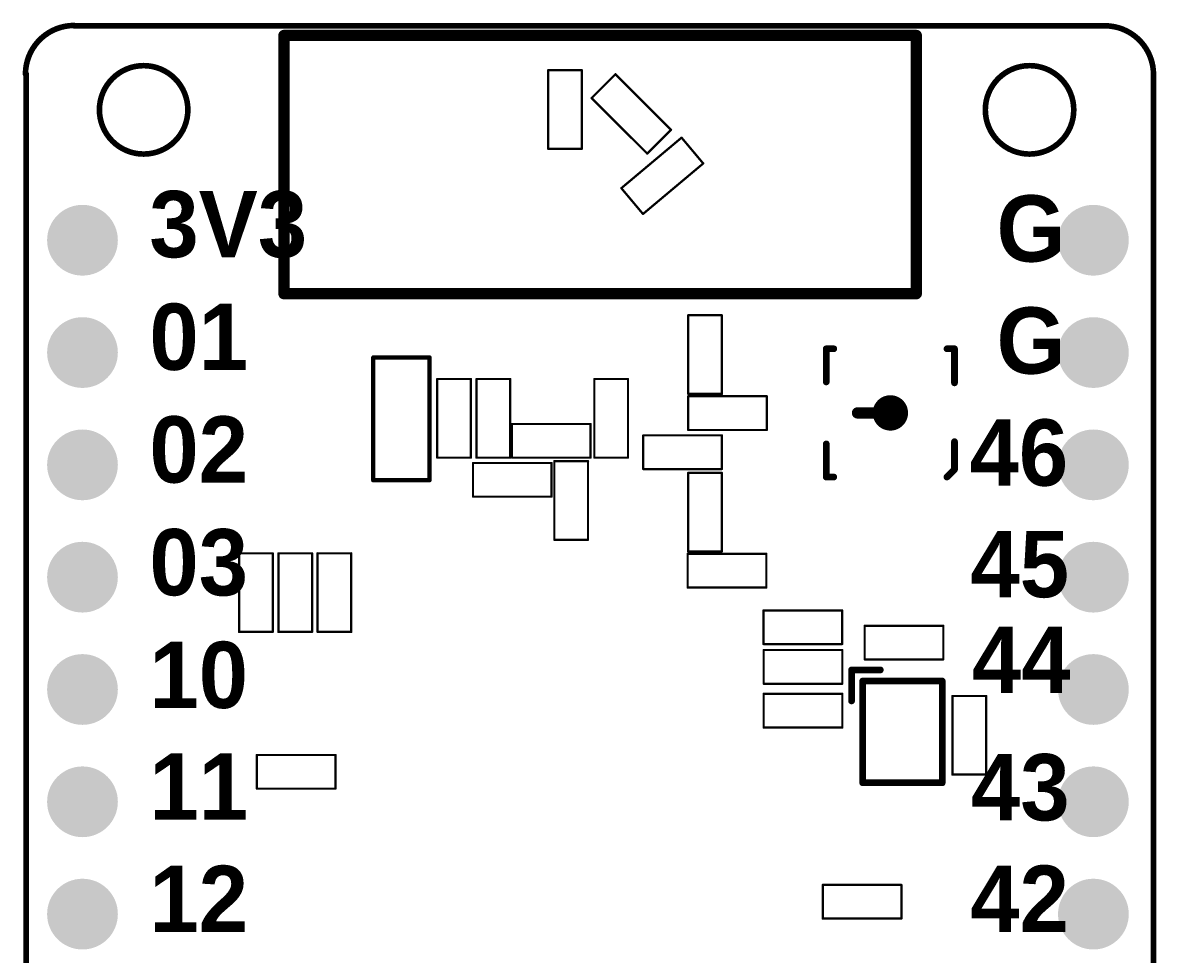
# Model space of a CAD drawing. Header units: millimetres. Extents: x 0.2 to 25.9, y -1.5 to 53.9.
# Drawn here: x 0.24 to 25.87, y 32.79 to 53.86 of the extents above; entities that cross this region are included whole.
import ezdxf

# ---------------------------------------------------------------- set-up
doc = ezdxf.new("R2010")
doc.units = ezdxf.units.MM
for name, color, linetype in [('KeepOutLayer', 6, 'Continuous'), ('MultiLayer', 9, 'Continuous'), ('PadHoleLayer', 156, 'Continuous'), ('TopOverlay', 2, 'Continuous')]:
    doc.layers.add(name, color=color, linetype=linetype)
doc.styles.add('阿里巴巴普惠体 Heavy', font='', dxfattribs={"height": 0.2})
doc.styles.get('阿里巴巴普惠体 Heavy').set_extended_font_data('阿里巴巴普惠体 Heavy', bold=True)

# ---------------------------------------------------------------- blocks, each defined once
blk = doc.blocks.new('14P_HDR_12')
at = {"layer": 'MultiLayer'}
h = blk.add_hatch(color=9, dxfattribs=at)
edge = h.paths.add_edge_path()
edge.add_arc((-16.51, 0), 0.8, 0, 360)
h = blk.add_hatch(color=9, dxfattribs=at)
edge = h.paths.add_edge_path()
edge.add_arc((-13.97, 0), 0.8, 0, 360)
h = blk.add_hatch(color=9, dxfattribs=at)
edge = h.paths.add_edge_path()
edge.add_arc((-11.43, 0), 0.8, 0, 360)
h = blk.add_hatch(color=9, dxfattribs=at)
edge = h.paths.add_edge_path()
edge.add_arc((-8.89, 0), 0.8, 0, 360)
h = blk.add_hatch(color=9, dxfattribs=at)
edge = h.paths.add_edge_path()
edge.add_arc((-6.35, 0), 0.8, 0, 360)
h = blk.add_hatch(color=9, dxfattribs=at)
edge = h.paths.add_edge_path()
edge.add_arc((-3.81, 0), 0.8, 0, 360)
h = blk.add_hatch(color=9, dxfattribs=at)
edge = h.paths.add_edge_path()
edge.add_arc((-1.27, 0), 0.8, 0, 360)
h = blk.add_hatch(color=9, dxfattribs=at)
edge = h.paths.add_edge_path()
edge.add_arc((1.27, 0), 0.8, 0, 360)
h = blk.add_hatch(color=9, dxfattribs=at)
edge = h.paths.add_edge_path()
edge.add_arc((3.81, 0), 0.8, 0, 360)
h = blk.add_hatch(color=9, dxfattribs=at)
edge = h.paths.add_edge_path()
edge.add_arc((6.35, 0), 0.8, 0, 360)
h = blk.add_hatch(color=9, dxfattribs=at)
edge = h.paths.add_edge_path()
edge.add_arc((8.89, 0), 0.8, 0, 360)
h = blk.add_hatch(color=9, dxfattribs=at)
edge = h.paths.add_edge_path()
edge.add_arc((11.43, 0), 0.8, 0, 360)
h = blk.add_hatch(color=9, dxfattribs=at)
edge = h.paths.add_edge_path()
edge.add_arc((13.97, 0), 0.8, 0, 360)
h = blk.add_hatch(color=9, dxfattribs=at)
edge = h.paths.add_edge_path()
edge.add_arc((16.51, 0), 0.8, 0, 360)
at = {"layer": 'PadHoleLayer'}
h = blk.add_hatch(color=156, dxfattribs=at)
edge = h.paths.add_edge_path()
edge.add_arc((-16.51, 0), 0.5, 0, 360)
h = blk.add_hatch(color=156, dxfattribs=at)
edge = h.paths.add_edge_path()
edge.add_arc((-13.97, 0), 0.5, 0, 360)
h = blk.add_hatch(color=156, dxfattribs=at)
edge = h.paths.add_edge_path()
edge.add_arc((-11.43, 0), 0.5, 0, 360)
h = blk.add_hatch(color=156, dxfattribs=at)
edge = h.paths.add_edge_path()
edge.add_arc((-8.89, 0), 0.5, 0, 360)
h = blk.add_hatch(color=156, dxfattribs=at)
edge = h.paths.add_edge_path()
edge.add_arc((-6.35, 0), 0.5, 0, 360)
h = blk.add_hatch(color=156, dxfattribs=at)
edge = h.paths.add_edge_path()
edge.add_arc((-3.81, 0), 0.5, 0, 360)
h = blk.add_hatch(color=156, dxfattribs=at)
edge = h.paths.add_edge_path()
edge.add_arc((-1.27, 0), 0.5, 0, 360)
h = blk.add_hatch(color=156, dxfattribs=at)
edge = h.paths.add_edge_path()
edge.add_arc((1.27, 0), 0.5, 0, 360)
h = blk.add_hatch(color=156, dxfattribs=at)
edge = h.paths.add_edge_path()
edge.add_arc((3.81, 0), 0.5, 0, 360)
h = blk.add_hatch(color=156, dxfattribs=at)
edge = h.paths.add_edge_path()
edge.add_arc((6.35, 0), 0.5, 0, 360)
h = blk.add_hatch(color=156, dxfattribs=at)
edge = h.paths.add_edge_path()
edge.add_arc((8.89, 0), 0.5, 0, 360)
h = blk.add_hatch(color=156, dxfattribs=at)
edge = h.paths.add_edge_path()
edge.add_arc((11.43, 0), 0.5, 0, 360)
h = blk.add_hatch(color=156, dxfattribs=at)
edge = h.paths.add_edge_path()
edge.add_arc((13.97, 0), 0.5, 0, 360)
h = blk.add_hatch(color=156, dxfattribs=at)
edge = h.paths.add_edge_path()
edge.add_arc((16.51, 0), 0.5, 0, 360)
blk = doc.blocks.new('RES_0402_35')
at = {"layer": 'TopOverlay', "const_width": 0.0508}
for points in [[(-0.889, 0.381), (-0.889, -0.381)], [(0.889, 0.381), (-0.889, 0.381)], [(0.889, 0.381), (0.889, -0.381)], [(0.889, -0.381), (-0.889, -0.381)]]:
    blk.add_lwpolyline(points, dxfattribs=at)
at = {"layer": 'TopOverlay', "const_width": 0.0254}
for points in [[(-0.902, 0.381, 1), (-0.876, 0.381, 1)], [(-0.902, 0.381, 1), (-0.876, 0.381, 1)], [(0.876, 0.381, 1), (0.902, 0.381, 1)], [(0.876, 0.381, 1), (0.902, 0.381, 1)], [(-0.902, -0.381, 1), (-0.876, -0.381, 1)], [(-0.902, -0.381, 1), (-0.876, -0.381, 1)], [(0.876, -0.381, 1), (0.902, -0.381, 1)], [(0.876, -0.381, 1), (0.902, -0.381, 1)]]:
    blk.add_lwpolyline(points, format="xyb", close=True, dxfattribs=at)
blk = doc.blocks.new('CAP_0402_36')
at = {"layer": 'TopOverlay', "const_width": 0.0508}
for points in [[(-0.889, 0.381), (-0.889, -0.381)], [(-0.889, 0.381), (0.889, 0.381)], [(0.889, 0.381), (0.889, -0.381)], [(-0.889, -0.381), (0.889, -0.381)]]:
    blk.add_lwpolyline(points, dxfattribs=at)
at = {"layer": 'TopOverlay', "const_width": 0.0254}
for points in [[(-0.902, 0.381, 1), (-0.876, 0.381, 1)], [(-0.902, 0.381, 1), (-0.876, 0.381, 1)], [(0.876, 0.381, 1), (0.902, 0.381, 1)], [(0.876, 0.381, 1), (0.902, 0.381, 1)], [(-0.902, -0.381, 1), (-0.876, -0.381, 1)], [(-0.902, -0.381, 1), (-0.876, -0.381, 1)], [(0.876, -0.381, 1), (0.902, -0.381, 1)], [(0.876, -0.381, 1), (0.902, -0.381, 1)]]:
    blk.add_lwpolyline(points, format="xyb", close=True, dxfattribs=at)
blk = doc.blocks.new('CAP_0402_37')
at = {"layer": 'TopOverlay', "const_width": 0.0508}
for points in [[(-0.889, 0.381), (0.889, 0.381)], [(-0.889, 0.381), (-0.889, -0.381)], [(0.889, 0.381), (0.889, -0.381)], [(-0.889, -0.381), (0.889, -0.381)]]:
    blk.add_lwpolyline(points, dxfattribs=at)
at = {"layer": 'TopOverlay', "const_width": 0.0254}
for points in [[(-0.902, 0.381, 1), (-0.876, 0.381, 1)], [(-0.902, 0.381, 1), (-0.876, 0.381, 1)], [(0.876, 0.381, 1), (0.902, 0.381, 1)], [(0.876, 0.381, 1), (0.902, 0.381, 1)], [(-0.902, -0.381, 1), (-0.876, -0.381, 1)], [(-0.902, -0.381, 1), (-0.876, -0.381, 1)], [(0.876, -0.381, 1), (0.902, -0.381, 1)], [(0.876, -0.381, 1), (0.902, -0.381, 1)]]:
    blk.add_lwpolyline(points, format="xyb", close=True, dxfattribs=at)
blk = doc.blocks.new('RES_0402_48')
at = {"layer": 'TopOverlay', "const_width": 0.0508}
for points in [[(-0.889, 0.381), (0.889, 0.381)], [(-0.889, -0.381), (-0.889, 0.381)], [(0.889, -0.381), (0.889, 0.381)], [(-0.889, -0.381), (0.889, -0.381)]]:
    blk.add_lwpolyline(points, dxfattribs=at)
at = {"layer": 'TopOverlay', "const_width": 0.0254}
for points in [[(-0.9017, 0.381, 1), (-0.8763, 0.381, 1)], [(-0.9017, 0.381, 1), (-0.8763, 0.381, 1)], [(0.8763, 0.381, 1), (0.9017, 0.381, 1)], [(0.8763, 0.381, 1), (0.9017, 0.381, 1)], [(-0.9017, -0.381, 1), (-0.8763, -0.381, 1)], [(-0.9017, -0.381, 1), (-0.8763, -0.381, 1)], [(0.8763, -0.381, 1), (0.9017, -0.381, 1)], [(0.8763, -0.381, 1), (0.9017, -0.381, 1)]]:
    blk.add_lwpolyline(points, format="xyb", close=True, dxfattribs=at)
blk = doc.blocks.new('SMD_2016_53')
at = {"layer": 'TopOverlay', "const_width": 0.152}
for points in [[(-1.1, -0.851), (-1.1, 0.899)], [(1.202, 0.899), (-1.1, 0.899)], [(1.202, -0.899), (1.202, 0.899)], [(-1.349, -1.151), (-1.349, -0.5)], [(-1.1, -0.899), (-1.1, -0.851)], [(1.202, -0.899), (-1.1, -0.899)], [(-0.65, -1.151), (-1.349, -1.151)]]:
    blk.add_lwpolyline(points, dxfattribs=at)
at = {"layer": 'TopOverlay', "const_width": 0.0762}
for points in [[(-1.138, 0.899, 1), (-1.062, 0.899, 1)], [(-1.138, 0.899, 1), (-1.062, 0.899, 1)], [(1.164, 0.899, 1), (1.24, 0.899, 1)], [(1.164, 0.899, 1), (1.24, 0.899, 1)], [(-1.387, -0.5, 1), (-1.311, -0.5, 1)], [(-1.138, -0.851, 1), (-1.062, -0.851, 1)], [(-1.138, -0.851, 1), (-1.062, -0.851, 1)], [(-1.138, -0.899, 1), (-1.062, -0.899, 1)], [(-1.138, -0.899, 1), (-1.062, -0.899, 1)], [(1.164, -0.899, 1), (1.24, -0.899, 1)], [(1.164, -0.899, 1), (1.24, -0.899, 1)], [(-1.387, -1.151, 1), (-1.311, -1.151, 1)], [(-1.387, -1.151, 1), (-1.311, -1.151, 1)], [(-0.688, -1.151, 1), (-0.612, -1.151, 1)]]:
    blk.add_lwpolyline(points, format="xyb", close=True, dxfattribs=at)
blk = doc.blocks.new('RES_0402_58')
at = {"layer": 'TopOverlay', "const_width": 0.0508}
for points in [[(-0.889, -0.381), (-0.889, 0.381)], [(0.889, 0.381), (-0.889, 0.381)], [(0.889, -0.381), (0.889, 0.381)], [(0.889, -0.381), (-0.889, -0.381)]]:
    blk.add_lwpolyline(points, dxfattribs=at)
at = {"layer": 'TopOverlay', "const_width": 0.0254}
for points in [[(-0.9017, 0.381, 1), (-0.8763, 0.381, 1)], [(-0.9017, 0.381, 1), (-0.8763, 0.381, 1)], [(0.8763, 0.381, 1), (0.9017, 0.381, 1)], [(0.8763, 0.381, 1), (0.9017, 0.381, 1)], [(-0.9017, -0.381, 1), (-0.8763, -0.381, 1)], [(-0.9017, -0.381, 1), (-0.8763, -0.381, 1)], [(0.8763, -0.381, 1), (0.9017, -0.381, 1)], [(0.8763, -0.381, 1), (0.9017, -0.381, 1)]]:
    blk.add_lwpolyline(points, format="xyb", close=True, dxfattribs=at)
blk = doc.blocks.new('RES_0402_59')
at = {"layer": 'TopOverlay', "const_width": 0.0508}
for points in [[(-0.889, 0.381), (0.889, 0.381)], [(-0.889, 0.381), (-0.889, -0.381)], [(0.889, 0.381), (0.889, -0.381)], [(-0.889, -0.381), (0.889, -0.381)]]:
    blk.add_lwpolyline(points, dxfattribs=at)
at = {"layer": 'TopOverlay', "const_width": 0.0254}
for points in [[(-0.9017, 0.381, 1), (-0.8763, 0.381, 1)], [(-0.9017, 0.381, 1), (-0.8763, 0.381, 1)], [(0.8763, 0.381, 1), (0.9017, 0.381, 1)], [(0.8763, 0.381, 1), (0.9017, 0.381, 1)], [(-0.9017, -0.381, 1), (-0.8763, -0.381, 1)], [(-0.9017, -0.381, 1), (-0.8763, -0.381, 1)], [(0.8763, -0.381, 1), (0.9017, -0.381, 1)], [(0.8763, -0.381, 1), (0.9017, -0.381, 1)]]:
    blk.add_lwpolyline(points, format="xyb", close=True, dxfattribs=at)
blk = doc.blocks.new('RES_0402_65')
at = {"layer": 'TopOverlay', "const_width": 0.0508}
for points in [[(0.889, 0.381), (-0.889, 0.381)], [(-0.889, 0.381), (-0.889, -0.381)], [(0.889, 0.381), (0.889, -0.381)], [(0.889, -0.381), (-0.889, -0.381)]]:
    blk.add_lwpolyline(points, dxfattribs=at)
at = {"layer": 'TopOverlay', "const_width": 0.0254}
for points in [[(-0.9017, 0.381, 1), (-0.8763, 0.381, 1)], [(-0.9017, 0.381, 1), (-0.8763, 0.381, 1)], [(0.8763, 0.381, 1), (0.9017, 0.381, 1)], [(0.8763, 0.381, 1), (0.9017, 0.381, 1)], [(-0.9017, -0.381, 1), (-0.8763, -0.381, 1)], [(-0.9017, -0.381, 1), (-0.8763, -0.381, 1)], [(0.8763, -0.381, 1), (0.9017, -0.381, 1)], [(0.8763, -0.381, 1), (0.9017, -0.381, 1)]]:
    blk.add_lwpolyline(points, format="xyb", close=True, dxfattribs=at)
blk = doc.blocks.new('RES_0402_67')
at = {"layer": 'TopOverlay', "const_width": 0.0508}
for points in [[(-0.889, 0.381), (0.889, 0.381)], [(-0.889, 0.381), (-0.889, -0.381)], [(0.889, 0.381), (0.889, -0.381)], [(-0.889, -0.381), (0.889, -0.381)]]:
    blk.add_lwpolyline(points, dxfattribs=at)
at = {"layer": 'TopOverlay', "const_width": 0.0254}
for points in [[(-0.9017, 0.381, 1), (-0.8763, 0.381, 1)], [(-0.9017, 0.381, 1), (-0.8763, 0.381, 1)], [(0.8763, 0.381, 1), (0.9017, 0.381, 1)], [(0.8763, 0.381, 1), (0.9017, 0.381, 1)], [(-0.9017, -0.381, 1), (-0.8763, -0.381, 1)], [(-0.9017, -0.381, 1), (-0.8763, -0.381, 1)], [(0.8763, -0.381, 1), (0.9017, -0.381, 1)], [(0.8763, -0.381, 1), (0.9017, -0.381, 1)]]:
    blk.add_lwpolyline(points, format="xyb", close=True, dxfattribs=at)
blk = doc.blocks.new('RES_0402_68')
at = {"layer": 'TopOverlay', "const_width": 0.0508}
for points in [[(-0.889, -0.381), (-0.889, 0.381)], [(-0.889, 0.381), (0.889, 0.381)], [(0.889, -0.381), (0.889, 0.381)], [(-0.889, -0.381), (0.889, -0.381)]]:
    blk.add_lwpolyline(points, dxfattribs=at)
at = {"layer": 'TopOverlay', "const_width": 0.0254}
for points in [[(-0.9017, 0.381, 1), (-0.8763, 0.381, 1)], [(-0.9017, 0.381, 1), (-0.8763, 0.381, 1)], [(0.8763, 0.381, 1), (0.9017, 0.381, 1)], [(0.8763, 0.381, 1), (0.9017, 0.381, 1)], [(-0.9017, -0.381, 1), (-0.8763, -0.381, 1)], [(-0.9017, -0.381, 1), (-0.8763, -0.381, 1)], [(0.8763, -0.381, 1), (0.9017, -0.381, 1)], [(0.8763, -0.381, 1), (0.9017, -0.381, 1)]]:
    blk.add_lwpolyline(points, format="xyb", close=True, dxfattribs=at)
blk = doc.blocks.new('14P_HDR_70')
at = {"layer": 'MultiLayer'}
h = blk.add_hatch(color=9, dxfattribs=at)
edge = h.paths.add_edge_path()
edge.add_arc((-16.51, 0), 0.8, 0, 360)
h = blk.add_hatch(color=9, dxfattribs=at)
edge = h.paths.add_edge_path()
edge.add_arc((-13.97, 0), 0.8, 0, 360)
h = blk.add_hatch(color=9, dxfattribs=at)
edge = h.paths.add_edge_path()
edge.add_arc((-11.43, 0), 0.8, 0, 360)
h = blk.add_hatch(color=9, dxfattribs=at)
edge = h.paths.add_edge_path()
edge.add_arc((-8.89, 0), 0.8, 0, 360)
h = blk.add_hatch(color=9, dxfattribs=at)
edge = h.paths.add_edge_path()
edge.add_arc((-6.35, 0), 0.8, 0, 360)
h = blk.add_hatch(color=9, dxfattribs=at)
edge = h.paths.add_edge_path()
edge.add_arc((-3.81, 0), 0.8, 0, 360)
h = blk.add_hatch(color=9, dxfattribs=at)
edge = h.paths.add_edge_path()
edge.add_arc((-1.27, 0), 0.8, 0, 360)
h = blk.add_hatch(color=9, dxfattribs=at)
edge = h.paths.add_edge_path()
edge.add_arc((1.27, 0), 0.8, 0, 360)
h = blk.add_hatch(color=9, dxfattribs=at)
edge = h.paths.add_edge_path()
edge.add_arc((3.81, 0), 0.8, 0, 360)
h = blk.add_hatch(color=9, dxfattribs=at)
edge = h.paths.add_edge_path()
edge.add_arc((6.35, 0), 0.8, 0, 360)
h = blk.add_hatch(color=9, dxfattribs=at)
edge = h.paths.add_edge_path()
edge.add_arc((8.89, 0), 0.8, 0, 360)
h = blk.add_hatch(color=9, dxfattribs=at)
edge = h.paths.add_edge_path()
edge.add_arc((11.43, 0), 0.8, 0, 360)
h = blk.add_hatch(color=9, dxfattribs=at)
edge = h.paths.add_edge_path()
edge.add_arc((13.97, 0), 0.8, 0, 360)
h = blk.add_hatch(color=9, dxfattribs=at)
edge = h.paths.add_edge_path()
edge.add_arc((16.51, 0), 0.8, 0, 360)
at = {"layer": 'PadHoleLayer'}
h = blk.add_hatch(color=156, dxfattribs=at)
edge = h.paths.add_edge_path()
edge.add_arc((-16.51, 0), 0.5, 0, 360)
h = blk.add_hatch(color=156, dxfattribs=at)
edge = h.paths.add_edge_path()
edge.add_arc((-13.97, 0), 0.5, 0, 360)
h = blk.add_hatch(color=156, dxfattribs=at)
edge = h.paths.add_edge_path()
edge.add_arc((-11.43, 0), 0.5, 0, 360)
h = blk.add_hatch(color=156, dxfattribs=at)
edge = h.paths.add_edge_path()
edge.add_arc((-8.89, 0), 0.5, 0, 360)
h = blk.add_hatch(color=156, dxfattribs=at)
edge = h.paths.add_edge_path()
edge.add_arc((-6.35, 0), 0.5, 0, 360)
h = blk.add_hatch(color=156, dxfattribs=at)
edge = h.paths.add_edge_path()
edge.add_arc((-3.81, 0), 0.5, 0, 360)
h = blk.add_hatch(color=156, dxfattribs=at)
edge = h.paths.add_edge_path()
edge.add_arc((-1.27, 0), 0.5, 0, 360)
h = blk.add_hatch(color=156, dxfattribs=at)
edge = h.paths.add_edge_path()
edge.add_arc((1.27, 0), 0.5, 0, 360)
h = blk.add_hatch(color=156, dxfattribs=at)
edge = h.paths.add_edge_path()
edge.add_arc((3.81, 0), 0.5, 0, 360)
h = blk.add_hatch(color=156, dxfattribs=at)
edge = h.paths.add_edge_path()
edge.add_arc((6.35, 0), 0.5, 0, 360)
h = blk.add_hatch(color=156, dxfattribs=at)
edge = h.paths.add_edge_path()
edge.add_arc((8.89, 0), 0.5, 0, 360)
h = blk.add_hatch(color=156, dxfattribs=at)
edge = h.paths.add_edge_path()
edge.add_arc((11.43, 0), 0.5, 0, 360)
h = blk.add_hatch(color=156, dxfattribs=at)
edge = h.paths.add_edge_path()
edge.add_arc((13.97, 0), 0.5, 0, 360)
h = blk.add_hatch(color=156, dxfattribs=at)
edge = h.paths.add_edge_path()
edge.add_arc((16.51, 0), 0.5, 0, 360)
blk = doc.blocks.new('ANT_IPEX_1_71')
at = {"layer": 'TopOverlay'}
for points, const_width in [([(-1.4, 1.45), (-1.45, 1.45)], 0.152), ([(-1.45, 1.4), (-1.45, 1.45)], 0.152), ([(-1.45, 1.28), (-1.45, 1.4)], 0.152), ([(-0.68, 1.45), (-1.4, 1.45)], 0.152), ([(1.1, 1.45), (0.65, 1.45)], 0.152), ([(1.28, 1.45), (1.1, 1.45)], 0.152), ([(1.447, 1.28), (1.277, 1.45)], 0.152), ([(1.45, 1.28), (1.28, 1.45)], 0.152), ([(1.45, 1.28), (1.447, 1.28)], 0.152), ([(0, -0.744), (0, -0.3)], 0.254), ([(-1.45, -1.3), (-1.45, -1.28)], 0.152), ([(-1.45, -1.45), (-1.45, -1.3)], 0.152), ([(1.45, -1.3), (1.45, -1.28)], 0.152), ([(1.45, -1.45), (1.45, -1.3)], 0.152), ([(-0.701, -1.45), (-1.45, -1.45)], 0.152), ([(1.097, -1.45), (0.701, -1.45)], 0.152), ([(1.45, -1.45), (1.097, -1.45)], 0.152)]:
    blk.add_lwpolyline(points, dxfattribs=dict(at, const_width=const_width))
for points, const_width in [([(-1.488, 1.45, 1), (-1.412, 1.45, 1)], 0.076), ([(-1.488, 1.45, 1), (-1.412, 1.45, 1)], 0.076), ([(-1.488, 1.4, 1), (-1.412, 1.4, 1)], 0.076), ([(-1.488, 1.4, 1), (-1.412, 1.4, 1)], 0.076), ([(-1.488, 1.28, 1), (-1.412, 1.28, 1)], 0.076), ([(-1.438, 1.45, 1), (-1.362, 1.45, 1)], 0.076), ([(-1.438, 1.45, 1), (-1.362, 1.45, 1)], 0.076), ([(-0.718, 1.45, 1), (-0.642, 1.45, 1)], 0.076), ([(0.612, 1.45, 1), (0.688, 1.45, 1)], 0.076), ([(1.062, 1.45, 1), (1.138, 1.45, 1)], 0.076), ([(1.062, 1.45, 1), (1.138, 1.45, 1)], 0.076), ([(1.239, 1.45, 1), (1.315, 1.45, 1)], 0.076), ([(1.242, 1.45, 1), (1.318, 1.45, 1)], 0.076), ([(1.242, 1.45, 1), (1.318, 1.45, 1)], 0.076), ([(1.409, 1.28, 1), (1.485, 1.28, 1)], 0.076), ([(1.409, 1.28, 1), (1.485, 1.28, 1)], 0.076), ([(1.412, 1.28, 1), (1.488, 1.28, 1)], 0.076), ([(1.412, 1.28, 1), (1.488, 1.28, 1)], 0.076), ([(0.2, 0, 1), (-0.2, 0, 1)], 0.4), ([(-0.3, 0, 1), (-0.1, 0, 1)], 0.2), ([(0.1, 0, 1), (0.3, 0, 1)], 0.2), ([(-0.064, -0.3, 1), (0.064, -0.3, 1)], 0.127), ([(-0.064, -0.744, 1), (0.064, -0.744, 1)], 0.127), ([(-1.488, -1.28, 1), (-1.412, -1.28, 1)], 0.076), ([(-1.488, -1.3, 1), (-1.412, -1.3, 1)], 0.076), ([(-1.488, -1.3, 1), (-1.412, -1.3, 1)], 0.076), ([(1.412, -1.28, 1), (1.488, -1.28, 1)], 0.076), ([(1.412, -1.3, 1), (1.488, -1.3, 1)], 0.076), ([(1.412, -1.3, 1), (1.488, -1.3, 1)], 0.076), ([(-1.488, -1.45, 1), (-1.412, -1.45, 1)], 0.076), ([(-1.488, -1.45, 1), (-1.412, -1.45, 1)], 0.076), ([(-0.739, -1.45, 1), (-0.663, -1.45, 1)], 0.076), ([(0.663, -1.45, 1), (0.739, -1.45, 1)], 0.076), ([(1.059, -1.45, 1), (1.135, -1.45, 1)], 0.076), ([(1.059, -1.45, 1), (1.135, -1.45, 1)], 0.076), ([(1.412, -1.45, 1), (1.488, -1.45, 1)], 0.076), ([(1.412, -1.45, 1), (1.488, -1.45, 1)], 0.076)]:
    blk.add_lwpolyline(points, format="xyb", close=True, dxfattribs=dict(at, const_width=const_width))
blk = doc.blocks.new('ANT_2_4G_3D_72')
at = {"layer": 'TopOverlay', "const_width": 0.254}
for points in [[(-7.937, -3.02), (-7.937, 2.822)], [(-7.937, 2.822), (6.363, 2.822)], [(6.363, -3.02), (6.363, 2.822)], [(-7.937, -3.02), (6.363, -3.02)]]:
    blk.add_lwpolyline(points, dxfattribs=at)
at = {"layer": 'TopOverlay', "const_width": 0.127}
for points in [[(-8.001, 2.822, 1), (-7.874, 2.822, 1)], [(-8.001, 2.822, 1), (-7.874, 2.822, 1)], [(6.299, 2.822, 1), (6.426, 2.822, 1)], [(6.299, 2.822, 1), (6.426, 2.822, 1)], [(-8.001, -3.02, 1), (-7.874, -3.02, 1)], [(-8.001, -3.02, 1), (-7.874, -3.02, 1)], [(6.299, -3.02, 1), (6.426, -3.02, 1)], [(6.299, -3.02, 1), (6.426, -3.02, 1)]]:
    blk.add_lwpolyline(points, format="xyb", close=True, dxfattribs=at)
blk = doc.blocks.new('RES_0402_74')
at = {"layer": 'TopOverlay', "const_width": 0.0508}
for points in [[(0.889, 0.381), (-0.889, 0.381)], [(-0.889, -0.381), (-0.889, 0.381)], [(0.889, -0.381), (0.889, 0.381)], [(0.889, -0.381), (-0.889, -0.381)]]:
    blk.add_lwpolyline(points, dxfattribs=at)
at = {"layer": 'TopOverlay', "const_width": 0.0254}
for points in [[(-0.9017, 0.381, 1), (-0.8763, 0.381, 1)], [(-0.9017, 0.381, 1), (-0.8763, 0.381, 1)], [(0.8763, 0.381, 1), (0.9017, 0.381, 1)], [(0.8763, 0.381, 1), (0.9017, 0.381, 1)], [(-0.9017, -0.381, 1), (-0.8763, -0.381, 1)], [(-0.9017, -0.381, 1), (-0.8763, -0.381, 1)], [(0.8763, -0.381, 1), (0.9017, -0.381, 1)], [(0.8763, -0.381, 1), (0.9017, -0.381, 1)]]:
    blk.add_lwpolyline(points, format="xyb", close=True, dxfattribs=at)
blk = doc.blocks.new('RES_0402_75')
at = {"layer": 'TopOverlay', "const_width": 0.0508}
for points in [[(-0.889, -0.381), (-0.889, 0.381)], [(-0.889, 0.381), (0.889, 0.381)], [(0.889, -0.381), (0.889, 0.381)], [(-0.889, -0.381), (0.889, -0.381)]]:
    blk.add_lwpolyline(points, dxfattribs=at)
at = {"layer": 'TopOverlay', "const_width": 0.0254}
for points in [[(-0.9017, 0.381, 1), (-0.8763, 0.381, 1)], [(-0.9017, 0.381, 1), (-0.8763, 0.381, 1)], [(0.8763, 0.381, 1), (0.9017, 0.381, 1)], [(0.8763, 0.381, 1), (0.9017, 0.381, 1)], [(-0.9017, -0.381, 1), (-0.8763, -0.381, 1)], [(-0.9017, -0.381, 1), (-0.8763, -0.381, 1)], [(0.8763, -0.381, 1), (0.9017, -0.381, 1)], [(0.8763, -0.381, 1), (0.9017, -0.381, 1)]]:
    blk.add_lwpolyline(points, format="xyb", close=True, dxfattribs=at)
blk = doc.blocks.new('CAP_0402_83')
at = {"layer": 'TopOverlay', "const_width": 0.0508}
for points in [[(0.889, 0.381), (-0.889, 0.381)], [(-0.889, -0.381), (-0.889, 0.381)], [(0.889, -0.381), (0.889, 0.381)], [(0.889, -0.381), (-0.889, -0.381)]]:
    blk.add_lwpolyline(points, dxfattribs=at)
at = {"layer": 'TopOverlay', "const_width": 0.0254}
for points in [[(-0.902, 0.381, 1), (-0.876, 0.381, 1)], [(-0.902, 0.381, 1), (-0.876, 0.381, 1)], [(0.876, 0.381, 1), (0.902, 0.381, 1)], [(0.876, 0.381, 1), (0.902, 0.381, 1)], [(-0.902, -0.381, 1), (-0.876, -0.381, 1)], [(-0.902, -0.381, 1), (-0.876, -0.381, 1)], [(0.876, -0.381, 1), (0.902, -0.381, 1)], [(0.876, -0.381, 1), (0.902, -0.381, 1)]]:
    blk.add_lwpolyline(points, format="xyb", close=True, dxfattribs=at)
blk = doc.blocks.new('CAP_0402_88')
at = {"layer": 'TopOverlay', "const_width": 0.0508}
for points in [[(-0.889, 0.381), (-0.889, -0.381)], [(-0.889, 0.381), (0.889, 0.381)], [(0.889, -0.381), (0.889, 0.381)], [(-0.889, -0.381), (0.889, -0.381)]]:
    blk.add_lwpolyline(points, dxfattribs=at)
at = {"layer": 'TopOverlay', "const_width": 0.0254}
for points in [[(-0.902, 0.381, 1), (-0.876, 0.381, 1)], [(-0.902, 0.381, 1), (-0.876, 0.381, 1)], [(0.876, 0.381, 1), (0.902, 0.381, 1)], [(0.876, 0.381, 1), (0.902, 0.381, 1)], [(-0.902, -0.381, 1), (-0.876, -0.381, 1)], [(-0.902, -0.381, 1), (-0.876, -0.381, 1)], [(0.876, -0.381, 1), (0.902, -0.381, 1)], [(0.876, -0.381, 1), (0.902, -0.381, 1)]]:
    blk.add_lwpolyline(points, format="xyb", close=True, dxfattribs=at)
blk = doc.blocks.new('CAP_0402_91')
at = {"layer": 'TopOverlay', "const_width": 0.0508}
for points in [[(0.889, 0.381), (-0.889, 0.381)], [(-0.889, -0.381), (-0.889, 0.381)], [(0.889, -0.381), (0.889, 0.381)], [(0.889, -0.381), (-0.889, -0.381)]]:
    blk.add_lwpolyline(points, dxfattribs=at)
at = {"layer": 'TopOverlay', "const_width": 0.0254}
for points in [[(-0.902, 0.381, 1), (-0.876, 0.381, 1)], [(-0.902, 0.381, 1), (-0.876, 0.381, 1)], [(0.876, 0.381, 1), (0.902, 0.381, 1)], [(0.876, 0.381, 1), (0.902, 0.381, 1)], [(-0.902, -0.381, 1), (-0.876, -0.381, 1)], [(-0.902, -0.381, 1), (-0.876, -0.381, 1)], [(0.876, -0.381, 1), (0.902, -0.381, 1)], [(0.876, -0.381, 1), (0.902, -0.381, 1)]]:
    blk.add_lwpolyline(points, format="xyb", close=True, dxfattribs=at)
blk = doc.blocks.new('CAP_0402_92')
at = {"layer": 'TopOverlay', "const_width": 0.0508}
for points in [[(-0.889, 0.381), (-0.889, -0.381)], [(-0.889, 0.381), (0.889, 0.381)], [(0.889, -0.381), (0.889, 0.381)], [(-0.889, -0.381), (0.889, -0.381)]]:
    blk.add_lwpolyline(points, dxfattribs=at)
at = {"layer": 'TopOverlay', "const_width": 0.0254}
for points in [[(-0.902, 0.381, 1), (-0.876, 0.381, 1)], [(-0.902, 0.381, 1), (-0.876, 0.381, 1)], [(0.876, 0.381, 1), (0.902, 0.381, 1)], [(0.876, 0.381, 1), (0.902, 0.381, 1)], [(-0.902, -0.381, 1), (-0.876, -0.381, 1)], [(-0.902, -0.381, 1), (-0.876, -0.381, 1)], [(0.876, -0.381, 1), (0.902, -0.381, 1)], [(0.876, -0.381, 1), (0.902, -0.381, 1)]]:
    blk.add_lwpolyline(points, format="xyb", close=True, dxfattribs=at)
blk = doc.blocks.new('CAP_0402_93')
at = {"layer": 'TopOverlay', "const_width": 0.0508}
for points in [[(0.889, 0.381), (-0.889, 0.381)], [(-0.889, -0.381), (-0.889, 0.381)], [(0.889, 0.381), (0.889, -0.381)], [(0.889, -0.381), (-0.889, -0.381)]]:
    blk.add_lwpolyline(points, dxfattribs=at)
at = {"layer": 'TopOverlay', "const_width": 0.0254}
for points in [[(-0.902, 0.381, 1), (-0.876, 0.381, 1)], [(-0.902, 0.381, 1), (-0.876, 0.381, 1)], [(0.876, 0.381, 1), (0.902, 0.381, 1)], [(0.876, 0.381, 1), (0.902, 0.381, 1)], [(-0.902, -0.381, 1), (-0.876, -0.381, 1)], [(-0.902, -0.381, 1), (-0.876, -0.381, 1)], [(0.876, -0.381, 1), (0.902, -0.381, 1)], [(0.876, -0.381, 1), (0.902, -0.381, 1)]]:
    blk.add_lwpolyline(points, format="xyb", close=True, dxfattribs=at)
blk = doc.blocks.new('CAP_0402_94')
at = {"layer": 'TopOverlay', "const_width": 0.0508}
for points in [[(-0.889, 0.381), (-0.889, -0.381)], [(-0.889, 0.381), (0.889, 0.381)], [(0.889, 0.381), (0.889, -0.381)], [(-0.889, -0.381), (0.889, -0.381)]]:
    blk.add_lwpolyline(points, dxfattribs=at)
at = {"layer": 'TopOverlay', "const_width": 0.0254}
for points in [[(-0.902, 0.381, 1), (-0.876, 0.381, 1)], [(-0.902, 0.381, 1), (-0.876, 0.381, 1)], [(0.876, 0.381, 1), (0.902, 0.381, 1)], [(0.876, 0.381, 1), (0.902, 0.381, 1)], [(-0.902, -0.381, 1), (-0.876, -0.381, 1)], [(-0.902, -0.381, 1), (-0.876, -0.381, 1)], [(0.876, -0.381, 1), (0.902, -0.381, 1)], [(0.876, -0.381, 1), (0.902, -0.381, 1)]]:
    blk.add_lwpolyline(points, format="xyb", close=True, dxfattribs=at)
blk = doc.blocks.new('CAP_0402_95')
at = {"layer": 'TopOverlay', "const_width": 0.0508}
for points in [[(-0.889, 0.381), (0.889, 0.381)], [(-0.889, 0.381), (-0.889, -0.381)], [(0.889, 0.381), (0.889, -0.381)], [(-0.889, -0.381), (0.889, -0.381)]]:
    blk.add_lwpolyline(points, dxfattribs=at)
at = {"layer": 'TopOverlay', "const_width": 0.0254}
for points in [[(-0.902, 0.381, 1), (-0.876, 0.381, 1)], [(-0.902, 0.381, 1), (-0.876, 0.381, 1)], [(0.876, 0.381, 1), (0.902, 0.381, 1)], [(0.876, 0.381, 1), (0.902, 0.381, 1)], [(-0.902, -0.381, 1), (-0.876, -0.381, 1)], [(-0.902, -0.381, 1), (-0.876, -0.381, 1)], [(0.876, -0.381, 1), (0.902, -0.381, 1)], [(0.876, -0.381, 1), (0.902, -0.381, 1)]]:
    blk.add_lwpolyline(points, format="xyb", close=True, dxfattribs=at)
blk = doc.blocks.new('CAP_0402_96')
at = {"layer": 'TopOverlay', "const_width": 0.0508}
for points in [[(-0.889, 0.381), (-0.889, -0.381)], [(-0.889, 0.381), (0.889, 0.381)], [(0.889, 0.381), (0.889, -0.381)], [(-0.889, -0.381), (0.889, -0.381)]]:
    blk.add_lwpolyline(points, dxfattribs=at)
at = {"layer": 'TopOverlay', "const_width": 0.0254}
for points in [[(-0.902, 0.381, 1), (-0.876, 0.381, 1)], [(-0.902, 0.381, 1), (-0.876, 0.381, 1)], [(0.876, 0.381, 1), (0.902, 0.381, 1)], [(0.876, 0.381, 1), (0.902, 0.381, 1)], [(-0.902, -0.381, 1), (-0.876, -0.381, 1)], [(-0.902, -0.381, 1), (-0.876, -0.381, 1)], [(0.876, -0.381, 1), (0.902, -0.381, 1)], [(0.876, -0.381, 1), (0.902, -0.381, 1)]]:
    blk.add_lwpolyline(points, format="xyb", close=True, dxfattribs=at)
blk = doc.blocks.new('CAP_0603_97')
at = {"layer": 'TopOverlay', "const_width": 0.1}
for points in [[(1.384, 0.635), (-1.391, 0.635)], [(-1.391, -0.635), (-1.391, 0.635)], [(1.384, -0.635), (1.384, 0.635)], [(1.384, -0.635), (-1.391, -0.635)]]:
    blk.add_lwpolyline(points, dxfattribs=at)
at = {"layer": 'TopOverlay', "const_width": 0.05}
for points in [[(-1.416, 0.635, 1), (-1.366, 0.635, 1)], [(-1.416, 0.635, 1), (-1.366, 0.635, 1)], [(1.359, 0.635, 1), (1.409, 0.635, 1)], [(1.359, 0.635, 1), (1.409, 0.635, 1)], [(-1.416, -0.635, 1), (-1.366, -0.635, 1)], [(-1.416, -0.635, 1), (-1.366, -0.635, 1)], [(1.359, -0.635, 1), (1.409, -0.635, 1)], [(1.359, -0.635, 1), (1.409, -0.635, 1)]]:
    blk.add_lwpolyline(points, format="xyb", close=True, dxfattribs=at)
blk = doc.blocks.new('CAP_0402_98')
at = {"layer": 'TopOverlay', "const_width": 0.0508}
for points in [[(0.889, 0.381), (-0.889, 0.381)], [(-0.889, -0.381), (-0.889, 0.381)], [(0.889, 0.381), (0.889, -0.381)], [(0.889, -0.381), (-0.889, -0.381)]]:
    blk.add_lwpolyline(points, dxfattribs=at)
at = {"layer": 'TopOverlay', "const_width": 0.0254}
for points in [[(-0.902, 0.381, 1), (-0.876, 0.381, 1)], [(-0.902, 0.381, 1), (-0.876, 0.381, 1)], [(0.876, 0.381, 1), (0.902, 0.381, 1)], [(0.876, 0.381, 1), (0.902, 0.381, 1)], [(-0.902, -0.381, 1), (-0.876, -0.381, 1)], [(-0.902, -0.381, 1), (-0.876, -0.381, 1)], [(0.876, -0.381, 1), (0.902, -0.381, 1)], [(0.876, -0.381, 1), (0.902, -0.381, 1)]]:
    blk.add_lwpolyline(points, format="xyb", close=True, dxfattribs=at)
blk = doc.blocks.new('CAP_0402_99')
at = {"layer": 'TopOverlay', "const_width": 0.0508}
for points in [[(-0.889, 0.381), (-0.889, -0.381)], [(-0.889, 0.381), (0.889, 0.381)], [(0.889, -0.381), (0.889, 0.381)], [(-0.889, -0.381), (0.889, -0.381)]]:
    blk.add_lwpolyline(points, dxfattribs=at)
at = {"layer": 'TopOverlay', "const_width": 0.0254}
for points in [[(-0.902, 0.381, 1), (-0.876, 0.381, 1)], [(-0.902, 0.381, 1), (-0.876, 0.381, 1)], [(0.876, 0.381, 1), (0.902, 0.381, 1)], [(0.876, 0.381, 1), (0.902, 0.381, 1)], [(-0.902, -0.381, 1), (-0.876, -0.381, 1)], [(-0.902, -0.381, 1), (-0.876, -0.381, 1)], [(0.876, -0.381, 1), (0.902, -0.381, 1)], [(0.876, -0.381, 1), (0.902, -0.381, 1)]]:
    blk.add_lwpolyline(points, format="xyb", close=True, dxfattribs=at)
blk = doc.blocks.new('CAP_0402_100')
at = {"layer": 'TopOverlay', "const_width": 0.0508}
for points in [[(-0.889, 0.381), (0.889, 0.381)], [(-0.889, 0.381), (-0.889, -0.381)], [(0.889, -0.381), (0.889, 0.381)], [(-0.889, -0.381), (0.889, -0.381)]]:
    blk.add_lwpolyline(points, dxfattribs=at)
at = {"layer": 'TopOverlay', "const_width": 0.0254}
for points in [[(-0.902, 0.381, 1), (-0.876, 0.381, 1)], [(-0.902, 0.381, 1), (-0.876, 0.381, 1)], [(0.876, 0.381, 1), (0.902, 0.381, 1)], [(0.876, 0.381, 1), (0.902, 0.381, 1)], [(-0.902, -0.381, 1), (-0.876, -0.381, 1)], [(-0.902, -0.381, 1), (-0.876, -0.381, 1)], [(0.876, -0.381, 1), (0.902, -0.381, 1)], [(0.876, -0.381, 1), (0.902, -0.381, 1)]]:
    blk.add_lwpolyline(points, format="xyb", close=True, dxfattribs=at)
blk = doc.blocks.new('CAP_0402_101')
at = {"layer": 'TopOverlay', "const_width": 0.0508}
for points in [[(-0.889, -0.381), (-0.889, 0.381)], [(0.889, 0.381), (-0.889, 0.381)], [(0.889, 0.381), (0.889, -0.381)], [(0.889, -0.381), (-0.889, -0.381)]]:
    blk.add_lwpolyline(points, dxfattribs=at)
at = {"layer": 'TopOverlay', "const_width": 0.0254}
for points in [[(-0.902, 0.381, 1), (-0.876, 0.381, 1)], [(-0.902, 0.381, 1), (-0.876, 0.381, 1)], [(0.876, 0.381, 1), (0.902, 0.381, 1)], [(0.876, 0.381, 1), (0.902, 0.381, 1)], [(-0.902, -0.381, 1), (-0.876, -0.381, 1)], [(-0.902, -0.381, 1), (-0.876, -0.381, 1)], [(0.876, -0.381, 1), (0.902, -0.381, 1)], [(0.876, -0.381, 1), (0.902, -0.381, 1)]]:
    blk.add_lwpolyline(points, format="xyb", close=True, dxfattribs=at)
blk = doc.blocks.new('CAP_0402_102')
at = {"layer": 'TopOverlay', "const_width": 0.0508}
for points in [[(0.889, 0.381), (-0.889, 0.381)], [(-0.889, -0.381), (-0.889, 0.381)], [(0.889, -0.381), (0.889, 0.381)], [(0.889, -0.381), (-0.889, -0.381)]]:
    blk.add_lwpolyline(points, dxfattribs=at)
at = {"layer": 'TopOverlay', "const_width": 0.0254}
for points in [[(-0.902, 0.381, 1), (-0.876, 0.381, 1)], [(-0.902, 0.381, 1), (-0.876, 0.381, 1)], [(0.876, 0.381, 1), (0.902, 0.381, 1)], [(0.876, 0.381, 1), (0.902, 0.381, 1)], [(-0.902, -0.381, 1), (-0.876, -0.381, 1)], [(-0.902, -0.381, 1), (-0.876, -0.381, 1)], [(0.876, -0.381, 1), (0.902, -0.381, 1)], [(0.876, -0.381, 1), (0.902, -0.381, 1)]]:
    blk.add_lwpolyline(points, format="xyb", close=True, dxfattribs=at)

msp = doc.modelspace()

# ---------------------------------------------------------------- linework, layer by layer
at = {"layer": 'KeepOutLayer', "const_width": 0.127}
for points in [[(0.3, 52.7, -0.414214), (1.4, 53.8)], [(24.708, 53.793, -0.414214), (25.808, 52.693)]]:
    msp.add_lwpolyline(points, format="xyb", dxfattribs=at)
at = {"layer": 'KeepOutLayer'}
for points, const_width in [([(1.368, 53.8, 1), (1.432, 53.8, 1)], 0.0635), ([(1.368, 53.793, 1), (1.432, 53.793, 1)], 0.0635), ([(24.677, 53.793, 1), (24.74, 53.793, 1)], 0.0635), ([(24.677, 53.793, 1), (24.74, 53.793, 1)], 0.0635), ([(3.972, 51.892, 1), (1.972, 51.892, 1)], 0.127), ([(24.005, 51.892, 1), (22.005, 51.892, 1)], 0.127), ([(0.268, 52.7, 1), (0.332, 52.7, 1)], 0.0635), ([(0.287, 52.7, 1), (0.35, 52.7, 1)], 0.0635), ([(25.777, 52.693, 1), (25.84, 52.693, 1)], 0.0635), ([(25.777, 52.693, 1), (25.84, 52.693, 1)], 0.0635), ([(1.94, 51.892, 1), (2.004, 51.892, 1)], 0.0635), ([(3.94, 51.892, 1), (4.004, 51.892, 1)], 0.0635), ([(21.973, 51.892, 1), (22.037, 51.892, 1)], 0.0635), ([(23.973, 51.892, 1), (24.037, 51.892, 1)], 0.0635)]:
    msp.add_lwpolyline(points, format="xyb", close=True, dxfattribs=dict(at, const_width=const_width))
at = {"layer": 'KeepOutLayer', "const_width": 0.127}
for points in [[(1.4, 53.793), (24.708, 53.793)], [(0.318, 1.223), (0.318, 52.7)], [(25.808, 1.223), (25.808, 52.693)]]:
    msp.add_lwpolyline(points, dxfattribs=at)
at = {"layer": 'MultiLayer'}
for p, q in [((2.498, 52.778), (2.68, 52.854)), ((2.68, 52.854), (2.873, 52.892)), ((2.873, 52.892), (2.972, 52.892)), ((2.972, 52.892), (3.07, 52.892)), ((3.07, 52.892), (3.263, 52.854)), ((3.263, 52.854), (3.445, 52.778)), ((22.531, 52.778), (22.713, 52.854)), ((22.713, 52.854), (22.906, 52.892)), ((22.906, 52.892), (23.005, 52.892)), ((23.005, 52.892), (23.103, 52.892)), ((23.103, 52.892), (23.296, 52.854)), ((23.296, 52.854), (23.478, 52.778)), ((2.195, 52.529), (2.334, 52.669)), ((2.334, 52.669), (2.498, 52.778)), ((3.445, 52.778), (3.609, 52.669)), ((3.609, 52.669), (3.749, 52.529)), ((22.228, 52.529), (22.367, 52.669)), ((22.367, 52.669), (22.531, 52.778)), ((23.478, 52.778), (23.642, 52.669)), ((23.642, 52.669), (23.782, 52.529)), ((2.01, 52.184), (2.086, 52.366)), ((2.086, 52.366), (2.195, 52.529)), ((3.749, 52.529), (3.858, 52.366)), ((3.858, 52.366), (3.933, 52.184)), ((22.043, 52.184), (22.119, 52.366)), ((22.119, 52.366), (22.228, 52.529)), ((23.782, 52.529), (23.891, 52.366)), ((23.891, 52.366), (23.966, 52.184)), ((1.972, 51.99), (2.01, 52.184)), ((3.933, 52.184), (3.972, 51.99)), ((22.005, 51.991), (22.043, 52.184)), ((23.966, 52.184), (24.005, 51.991)), ((1.972, 51.892), (1.972, 51.99)), ((1.972, 51.794), (1.972, 51.892)), ((2.01, 51.6), (1.972, 51.794)), ((3.972, 51.794), (3.933, 51.6)), ((3.972, 51.99), (3.972, 51.892)), ((3.972, 51.892), (3.972, 51.794)), ((22.005, 51.892), (22.005, 51.991)), ((22.005, 51.794), (22.005, 51.892)), ((22.043, 51.6), (22.005, 51.794)), ((24.005, 51.794), (23.966, 51.6)), ((24.005, 51.991), (24.005, 51.892)), ((24.005, 51.892), (24.005, 51.794)), ((2.086, 51.418), (2.01, 51.6)), ((3.933, 51.6), (3.858, 51.418)), ((22.119, 51.418), (22.043, 51.6)), ((23.966, 51.6), (23.891, 51.418)), ((2.195, 51.255), (2.086, 51.418)), ((3.858, 51.418), (3.749, 51.255)), ((22.228, 51.255), (22.119, 51.418)), ((23.891, 51.418), (23.782, 51.255)), ((2.334, 51.115), (2.195, 51.255)), ((2.498, 51.006), (2.334, 51.115)), ((3.609, 51.115), (3.445, 51.006)), ((3.749, 51.255), (3.609, 51.115)), ((22.367, 51.115), (22.228, 51.255)), ((22.531, 51.006), (22.367, 51.115)), ((23.642, 51.115), (23.478, 51.006)), ((23.782, 51.255), (23.642, 51.115)), ((2.68, 50.93), (2.498, 51.006)), ((2.873, 50.892), (2.68, 50.93)), ((2.972, 50.892), (2.873, 50.892)), ((2.972, 50.892), (2.972, 50.892)), ((3.07, 50.892), (2.972, 50.892)), ((3.263, 50.93), (3.07, 50.892)), ((3.445, 51.006), (3.263, 50.93)), ((22.713, 50.93), (22.531, 51.006)), ((22.906, 50.892), (22.713, 50.93)), ((23.005, 50.892), (22.906, 50.892)), ((23.005, 50.892), (23.005, 50.892)), ((23.103, 50.892), (23.005, 50.892)), ((23.296, 50.93), (23.103, 50.892)), ((23.478, 51.006), (23.296, 50.93))]:
    msp.add_line(p, q, dxfattribs=at)

# ---------------------------------------------------------------- block references
for name, p in [('ANT_2_4G_3D_72', (14.082, 50.753)), ('RES_0402_48', (16.175, 45.033)), ('RES_0402_75', (12.19, 44.407)), ('CAP_0402_92', (16.163, 41.47)), ('CAP_0402_100', (17.878, 40.191)), ('CAP_0402_99', (17.882, 39.294)), ('RES_0402_68', (17.882, 38.304)), ('CAP_0402_88', (19.218, 33.982))]:
    msp.add_blockref(name, p)
for name, p, rotation in [('CAP_0402_37', (12.5, 51.9), 90), ('RES_0402_35', (14, 51.8), 135), ('CAP_0402_36', (14.7, 50.4), 40), ('14P_HDR_70', (1.589, 32.433), 270), ('14P_HDR_12', (24.449, 32.433), 270), ('RES_0402_67', (15.667, 46.357), 90), ('ANT_IPEX_1_71', (19.858, 45.038), 270), ('CAP_0603_97', (8.8, 44.9), 270), ('CAP_0402_96', (9.991, 44.915), 90), ('CAP_0402_94', (10.88, 44.915), 90), ('CAP_0402_95', (13.544, 44.915), 90), ('CAP_0402_93', (15.159, 44.149), 180), ('RES_0402_65', (11.308, 43.525), 180), ('CAP_0402_91', (12.64, 43.058), 270), ('RES_0402_74', (15.667, 42.794), 270), ('RES_0402_59', (5.511, 40.974), 90), ('RES_0402_58', (6.4, 40.974), 270), ('CAP_0402_83', (7.285, 40.974), 270), ('CAP_0402_101', (20.166, 39.844), 180), ('SMD_2016_53', (20.131, 37.875), 270), ('CAP_0402_102', (21.643, 37.747), 270), ('CAP_0402_98', (6.421, 36.921), 180)]:
    msp.add_blockref(name, p, dxfattribs=dict(rotation=rotation))

# ---------------------------------------------------------------- texts
at = {"layer": 'TopOverlay', "style": '阿里巴巴普惠体 Heavy'}
for s, p in [('3V3', (3.101, 48.559)), ('G', (22.258, 48.459)), ('01', (3.102, 46.01)), ('G', (22.258, 45.925)), ('02', (3.102, 43.461)), ('46', (21.648, 43.392)), ('03', (3.102, 40.912)), ('45', (21.668, 40.869)), ('44', (21.701, 38.7)), ('10', (3.102, 38.363)), ('11', (3.102, 35.836)), ('43', (21.68, 35.824)), ('12', (3.102, 33.297)), ('42', (21.664, 33.301))]:
    msp.add_text(s, height=1.5, dxfattribs=at).set_placement(p)

doc.saveas('drawing.dxf')
